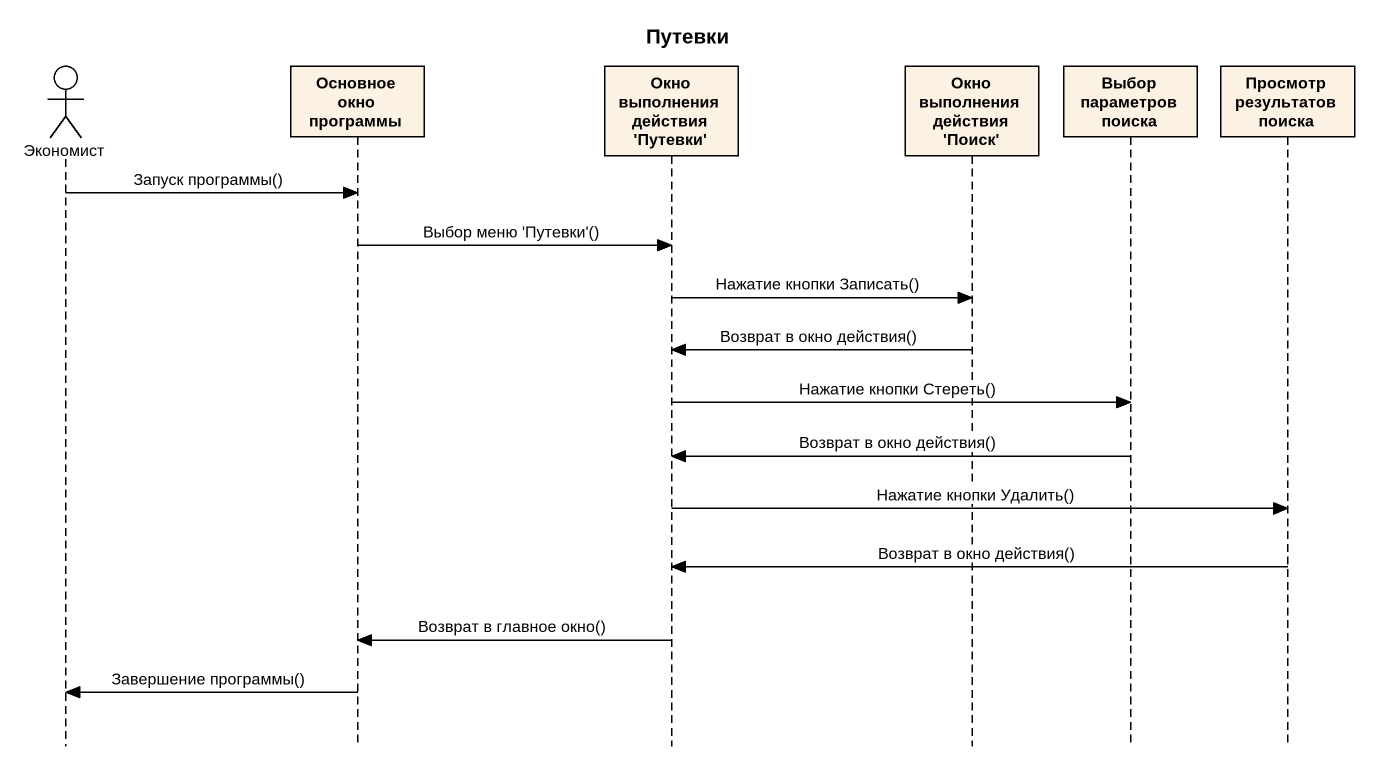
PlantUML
@startuml
title Путевки
hide footbox
actor Экономист
participant "Основное окно программы" as Основное_окно_программы
participant "Окно выполнения действия 'Путевки'" as Окно_выполнения_действия
participant "Окно выполнения действия 'Поиск'" as Окно_выполнения_действия_2
participant "Выбор параметров поиска" as Выбор_параметров_поиска
participant "Просмотр результатов поиска" as Просмотр_результатов_поиска

Экономист -> Основное_окно_программы : Запуск программы()
Основное_окно_программы -> Окно_выполнения_действия : Выбор меню 'Путевки'()
Окно_выполнения_действия -> Окно_выполнения_действия_2 : Нажатие кнопки Записать()
Окно_выполнения_действия_2 -> Окно_выполнения_действия : Возврат в окно действия()
Окно_выполнения_действия -> Выбор_параметров_поиска : Нажатие кнопки Стереть()
Выбор_параметров_поиска -> Окно_выполнения_действия : Возврат в окно действия()
Окно_выполнения_действия -> Просмотр_результатов_поиска : Нажатие кнопки Удалить()
Просмотр_результатов_поиска -> Окно_выполнения_действия : Возврат в окно действия()
Окно_выполнения_действия -> Основное_окно_программы : Возврат в главное окно()
Основное_окно_программы -> Экономист : Завершение программы()
@enduml
